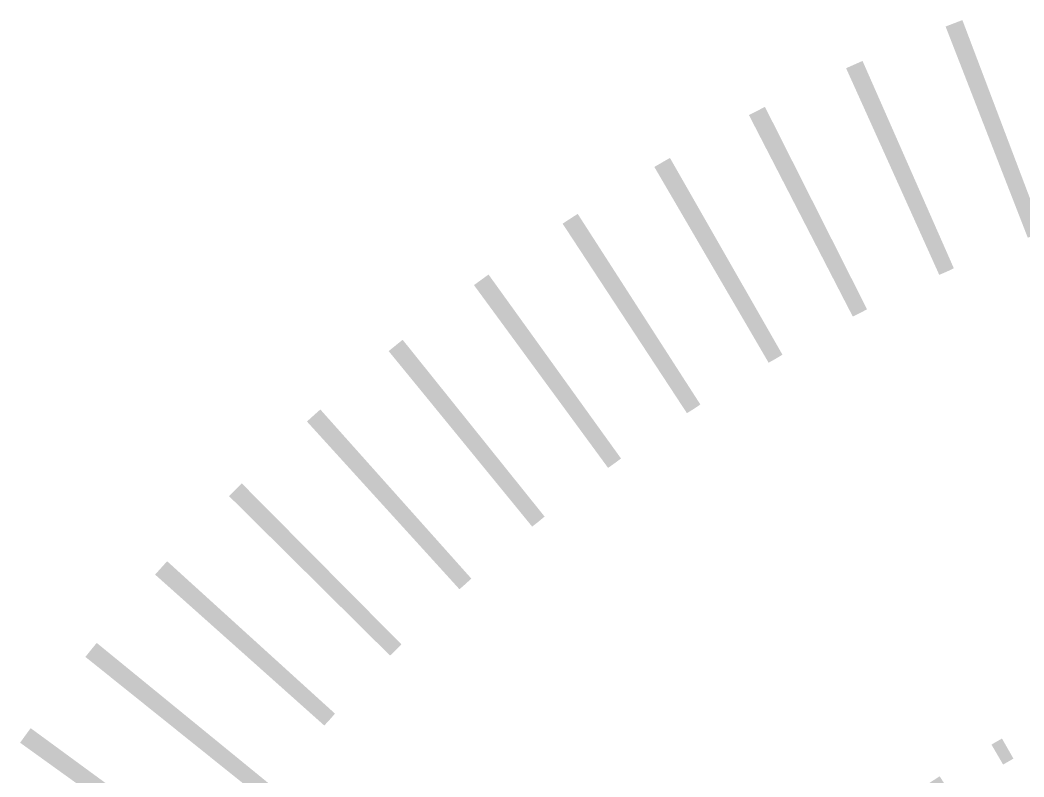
# Model space of a CAD drawing. Header units: inches. Extents: x -8.2 to 52.8, y -8.2 to 14.9.
# Drawn here: x -6.672 to -2.667, y 4.667 to 7.688 of the extents above; entities that cross this region are included whole.
import ezdxf

# ---------------------------------------------------------------- set-up
doc = ezdxf.new("R2010")
doc.units = ezdxf.units.IN
doc.header["$MEASUREMENT"] = 0
doc.layers.add('stamp', color=7, linetype='Continuous')

# ---------------------------------------------------------------- blocks, each defined once
blk = doc.blocks.new('*U6')
at = {"layer": 'stamp'}
h = blk.add_hatch(color=256, dxfattribs=at)
h.dxf.hatch_style = 1
h.paths.add_polyline_path([(0.0359, 1.3809, 0.002182), (-0.0359, 1.3809), (-0.0319, 0.4763, 0.017638), (0.0319, 0.4763)])
h = blk.add_hatch(color=256, dxfattribs=at)
h.dxf.hatch_style = 1
h.paths.add_polyline_path([(0.0242, -1.2886, 0.002182), (-0.0242, -1.2886), (-0.0238, -1.381, -0.002182), (0.0238, -1.381)])
blk = doc.blocks.new('*U7')
at = {"layer": 'stamp', "color": 0, "linetype": 'ByBlock', "lineweight": -2, "transparency": 16777216}
for p, rotation in [((-2.4513, 6.3859), 21), ((-2.7822, 6.2489), 23.99999999999999), ((-3.1054, 6.0947), 27.00000000000001), ((-3.4201, 5.9238), 29.99999999999998), ((-3.7255, 5.7367), 33.00000000000001), ((-4.0206, 5.5339), 36.00000000000001), ((-4.3047, 5.3159), 39), ((-4.577, 5.0833), 42), ((-4.8368, 4.8368), 45.00000000000001), ((-5.0833, 4.577), 48.00000000000002), ((-5.3159, 4.3047), 51.00000000000001), ((-5.5339, 4.0206), 54)]:
    blk.add_blockref('*U6', p, dxfattribs=dict(at, rotation=rotation))

msp = doc.modelspace()

# ---------------------------------------------------------------- block references
at = {"layer": 'stamp'}
msp.add_blockref('*U7', (0, 0), dxfattribs=at)

doc.saveas('drawing.dxf')
